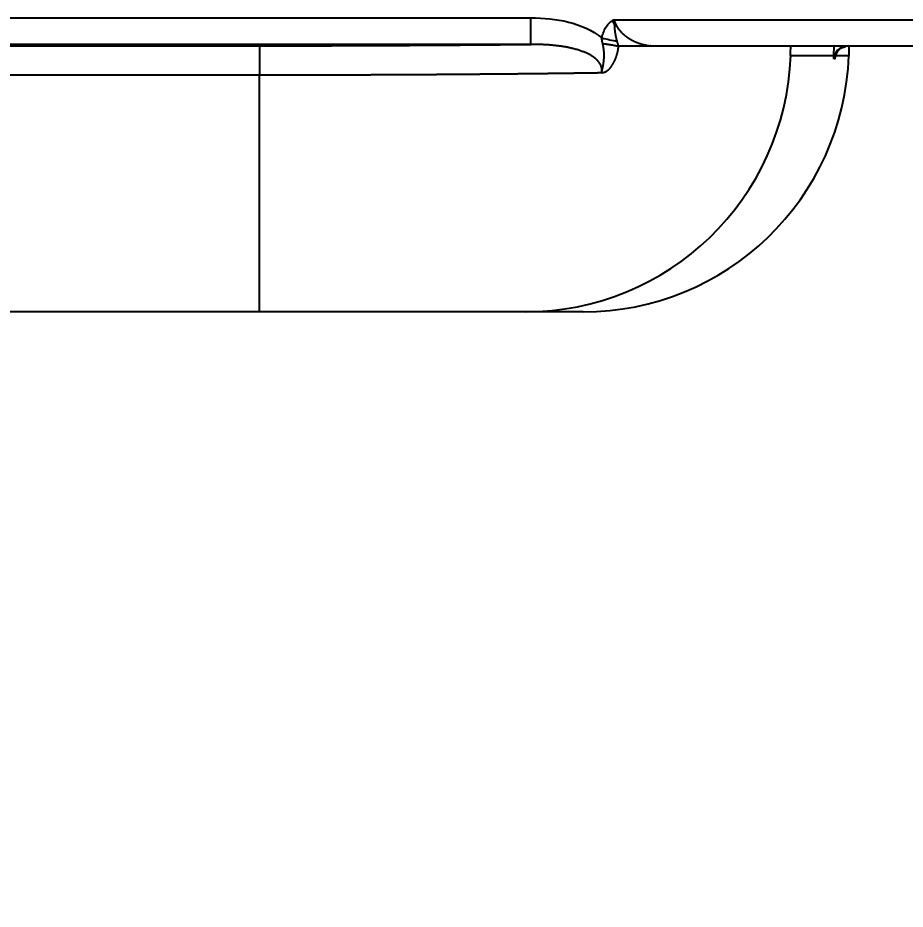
# Model space of a CAD drawing. Extents: x 4791 to 7950, y -233 to 2082.
# Drawn here: x 5854.34 to 5887.75, y 269.92 to 303.47 of the extents above; entities that cross this region are included whole.
import ezdxf

# ---------------------------------------------------------------- set-up
doc = ezdxf.new("R2010")
doc.units = 0
doc.header["$LTSCALE"] = 10
doc.header["$MEASUREMENT"] = 0
doc.header["$PDMODE"] = 3
doc.header["$PDSIZE"] = -10
doc.layers.get('0').update_dxf_attribs({"linetype": 'CONTINUOUS'})
doc.layers.get('DEFPOINTS').update_dxf_attribs({"linetype": 'CONTINUOUS'})
doc.layers.add('1', color=7, linetype='CONTINUOUS', true_color=0xffffff)
doc.styles.add('Daelim Dimension', font='')
doc.styles.get('Daelim Dimension').set_extended_font_data('나눔고딕')
doc.dimstyles.new('DEFAULT', dxfattribs={"dimscale": 2, "dimtxt": 2, "dimasz": 2, "dimexe": 0, "dimexo": 2, "dimgap": 1, "dimtad": 1, "dimdec": 1, "dimzin": 9, "dimdsep": 46, "dimtxsty": 'Daelim Dimension', "dimcen": 0.5, "dimclrd": 252, "dimclre": 252, "dimclrt": 3, "dimadec": 1, "dimazin": 0, "dimtfac": 1, "dimtdec": 1, "dimtix": 1, "dimtmove": 0, "dimatfit": 3, "dimfxl": 1, "dimtolj": 1, "dimtzin": 1, "dimlwd": 9, "dimlwe": 9, "dimarcsym": 0})

# ---------------------------------------------------------------- blocks, each defined once
blk = doc.blocks.new('*D6')
at = {"color": 5, "lineweight": 9, "ltscale": 0.5, "transparency": 16777216}
for p, q in [((5960.581, 299.422), (5960.581, 156.255)), ((5415.581, 298.422), (5415.581, 156.255)), ((5423.581, 158.255), (5952.581, 158.255))]:
    blk.add_line(p, q, dxfattribs=at)
at = {"color": 5, "ltscale": 0.5, "transparency": 16777216}
for points in [[(5423.581, 159.588), (5423.581, 156.922), (5415.581, 158.255)], [(5952.581, 159.588), (5952.581, 156.922), (5960.581, 158.255)]]:
    blk.add_solid(points, dxfattribs=at)
at = {"layer": 'DEFPOINTS', "color": 0, "ltscale": 0.5, "transparency": 16777216}
for p in [(5960.581, 303.422), (5415.581, 302.422), (5960.581, 158.255)]:
    blk.add_point(p, dxfattribs=at)
at = {"color": 7, "ltscale": 0.5, "transparency": 16777216, "insert": (5688.081, 171.028), "char_height": 20, "attachment_point": 5, "style": 'Daelim Dimension'}
blk.add_mtext('\\A1;545', dxfattribs=at)

msp = doc.modelspace()

# ---------------------------------------------------------------- linework, layer by layer
at = {"layer": '1', "color": 7, "linetype": 'Continuous', "lineweight": -3}
for p, q in [((5785.983, 303.474), (5873.659, 303.474)), ((5873.659, 302.474), (5873.659, 303.474)), ((5876.79, 303.404), (5939.057, 303.404)), ((5785.966, 302.422), (5863.447, 302.422)), ((5873.659, 302.474), (5785.969, 302.474)), ((5863.447, 302.422), (5863.447, 301.313)), ((5939.057, 302.404), (5878.405, 302.404)), ((5885.067, 302.055), (5885.073, 302.404)), ((5885.631, 302.404), (5885.625, 302.055)), ((5883.437, 302.055), (5885.067, 302.055)), ((5885.119, 302.055), (5885.625, 302.055)), ((5885.097, 301.928), (5885.062, 301.928)), ((5863.447, 301.313), (5785.946, 301.313)), ((5863.447, 292.404), (5863.447, 301.313)), ((5863.447, 292.404), (5785.789, 292.404)), ((5873.445, 292.404), (5863.447, 292.404)), ((5875.63, 292.404), (5873.445, 292.404))]:
    msp.add_line(p, q, dxfattribs=at)
for centre, major_axis, ratio, start_param, end_param in [((5885.561, 301.904), (0.431, -0.254), 0.999685, 2.103917, 3.627077), ((5885.596, 301.904), (0, 0.5), 0.999848, 0.181327, 1.523159), ((5885.596, 301.904), (0, 0.5), 0.999848, 0, 0.181327), ((5873.445, 302.404), (0, 10), 0.999848, 3.141593, 4.677482), ((5875.63, 302.404), (10.002, 0), 0.999848, 4.712389, 6.248279), ((5875.071, 302.404), (8.686, -4.961), 0.999679, 0.471417, 0.484148)]:
    msp.add_ellipse(centre, major_axis=major_axis, ratio=ratio, start_param=start_param, end_param=end_param, dxfattribs=at)
for points, degree in [([(5873.659, 303.474), (5874.604, 303.474), (5875.594, 303.305), (5876.325, 302.715)], 3), ([(5876.799, 303.249), (5876.761, 303.31), (5876.723, 303.372)], 2), ([(5876.325, 302.715), (5876.527, 302.672), (5876.729, 302.629), (5876.893, 302.594)], 3), ([(5863.447, 302.422), (5867.076, 302.422), (5870.632, 302.44), (5873.659, 302.474)], 3), ([(5876.954, 302.404), (5876.952, 302.406), (5876.95, 302.409), (5876.948, 302.411)], 3), ([(5878.196, 302.405), (5878.162, 302.419)], 1), ([(5885.366, 302.352), (5885.408, 302.369), (5885.455, 302.384), (5885.507, 302.396)], 3), ([(5876.32, 301.402), (5876.32, 301.403), (5876.32, 301.403), (5876.32, 301.403)], 3)]:
    msp.add_open_spline(points, degree=degree, dxfattribs=at)
for points, knots in [([(5876.325, 302.715), (5876.331, 302.743), (5876.338, 302.772), (5876.384, 302.936), (5876.443, 303.068), (5876.568, 303.238), (5876.615, 303.291), (5876.683, 303.345), (5876.697, 303.355), (5876.722, 303.371), (5876.731, 303.377), (5876.748, 303.386), (5876.754, 303.389), (5876.765, 303.394), (5876.769, 303.396), (5876.775, 303.399), (5876.778, 303.4), (5876.782, 303.401), (5876.783, 303.402), (5876.785, 303.403), (5876.786, 303.403), (5876.787, 303.403), (5876.788, 303.403), (5876.788, 303.404), (5876.788, 303.404), (5876.789, 303.404), (5876.789, 303.404), (5876.789, 303.404), (5876.79, 303.404), (5876.79, 303.404)], [0, 0, 0, 0, 0.101612, 0.101612, 0.596888, 0.596888, 0.83891, 0.83891, 0.899735, 0.899735, 0.939046, 0.939046, 0.963865, 0.963865, 0.979152, 0.979152, 0.988312, 0.988312, 0.993703, 0.993703, 0.9964, 0.9964, 0.997749, 0.997749, 0.998423, 0.998423, 0.999098, 0.999098, 1, 1, 1, 1]), ([(5876.79, 303.404), (5876.791, 303.4), (5876.793, 303.392), (5876.796, 303.38), (5876.799, 303.368), (5876.802, 303.355), (5876.806, 303.343), (5876.81, 303.331), (5876.814, 303.318), (5876.819, 303.306), (5876.823, 303.294), (5876.828, 303.281), (5876.833, 303.269), (5876.839, 303.256), (5876.844, 303.244), (5876.85, 303.231), (5876.856, 303.219), (5876.863, 303.206), (5876.869, 303.194), (5876.876, 303.181), (5876.883, 303.169), (5876.89, 303.156), (5876.898, 303.143), (5876.906, 303.131), (5876.914, 303.118), (5876.922, 303.106), (5876.93, 303.093), (5876.939, 303.081), (5876.948, 303.068), (5876.957, 303.056), (5876.967, 303.043), (5876.976, 303.031), (5876.986, 303.018), (5876.996, 303.006), (5877.007, 302.994), (5877.017, 302.981), (5877.028, 302.969), (5877.039, 302.957), (5877.051, 302.945), (5877.062, 302.932), (5877.074, 302.92), (5877.086, 302.908), (5877.098, 302.896), (5877.111, 302.884), (5877.123, 302.872), (5877.136, 302.861), (5877.15, 302.849), (5877.163, 302.837), (5877.177, 302.826), (5877.191, 302.814), (5877.205, 302.803), (5877.219, 302.791), (5877.234, 302.78), (5877.249, 302.769), (5877.264, 302.758), (5877.279, 302.747), (5877.295, 302.736), (5877.31, 302.725), (5877.326, 302.715), (5877.343, 302.704), (5877.359, 302.694), (5877.376, 302.684), (5877.393, 302.674), (5877.41, 302.664), (5877.428, 302.654), (5877.445, 302.644), (5877.463, 302.634), (5877.482, 302.625), (5877.5, 302.615), (5877.52, 302.606), (5877.54, 302.596), (5877.562, 302.586), (5877.584, 302.576), (5877.607, 302.566), (5877.632, 302.556), (5877.657, 302.546), (5877.683, 302.536), (5877.71, 302.526), (5877.738, 302.517), (5877.767, 302.507), (5877.797, 302.497), (5877.828, 302.488), (5877.86, 302.479), (5877.892, 302.47), (5877.926, 302.461), (5877.961, 302.453), (5877.997, 302.446), (5878.033, 302.438), (5878.071, 302.432), (5878.109, 302.426), (5878.14, 302.421), (5878.157, 302.419), (5878.162, 302.419)], [0, 0, 0, 0, 0.006226, 0.0125, 0.018825, 0.025203, 0.031635, 0.038124, 0.04467, 0.051276, 0.057944, 0.064674, 0.071469, 0.07833, 0.085258, 0.092255, 0.099323, 0.106462, 0.113674, 0.12096, 0.128322, 0.13576, 0.143276, 0.150871, 0.158546, 0.166302, 0.17414, 0.182062, 0.190067, 0.198157, 0.206333, 0.214596, 0.222946, 0.231384, 0.239912, 0.24853, 0.257238, 0.266038, 0.27493, 0.283914, 0.292992, 0.302164, 0.311431, 0.320793, 0.330251, 0.339805, 0.349456, 0.359205, 0.369051, 0.378997, 0.389041, 0.399184, 0.409428, 0.419772, 0.430216, 0.440762, 0.45141, 0.462159, 0.473011, 0.483965, 0.495023, 0.506184, 0.517449, 0.528818, 0.540291, 0.55187, 0.563553, 0.575342, 0.587302, 0.599819, 0.612894, 0.626526, 0.640717, 0.655465, 0.670773, 0.686638, 0.703063, 0.720047, 0.73759, 0.755693, 0.774354, 0.793576, 0.813357, 0.833698, 0.854598, 0.876059, 0.898079, 0.92066, 0.9438, 0.967501, 0.991762, 1, 1, 1, 1]), ([(5876.79, 303.404), (5876.79, 303.401), (5876.791, 303.396), (5876.792, 303.387), (5876.792, 303.378), (5876.793, 303.369), (5876.793, 303.359), (5876.794, 303.348), (5876.794, 303.337), (5876.795, 303.325), (5876.795, 303.313), (5876.795, 303.3), (5876.796, 303.287), (5876.796, 303.273), (5876.796, 303.259), (5876.797, 303.244), (5876.797, 303.228), (5876.798, 303.212), (5876.799, 303.195), (5876.799, 303.177), (5876.8, 303.159), (5876.802, 303.14), (5876.803, 303.12), (5876.805, 303.1), (5876.806, 303.079), (5876.808, 303.057), (5876.81, 303.035), (5876.813, 303.011), (5876.816, 302.987), (5876.819, 302.963), (5876.822, 302.937), (5876.826, 302.91), (5876.83, 302.883), (5876.835, 302.855), (5876.84, 302.825), (5876.846, 302.795), (5876.852, 302.764), (5876.859, 302.732), (5876.866, 302.699), (5876.874, 302.664), (5876.883, 302.629), (5876.89, 302.606), (5876.893, 302.594)], [0, 0, 0, 0, 0.009497, 0.019589, 0.030284, 0.041595, 0.053529, 0.066097, 0.079308, 0.093173, 0.107702, 0.122907, 0.138799, 0.155392, 0.1727, 0.190738, 0.209523, 0.229074, 0.249409, 0.270549, 0.292518, 0.31534, 0.339039, 0.363645, 0.389186, 0.415692, 0.443197, 0.471734, 0.501338, 0.532045, 0.563893, 0.596919, 0.631162, 0.66666, 0.70345, 0.74157, 0.781054, 0.821936, 0.864246, 0.908012, 0.953257, 1, 1, 1, 1]), ([(5876.363, 302.506), (5876.362, 302.512), (5876.359, 302.523), (5876.355, 302.54), (5876.351, 302.557), (5876.347, 302.575), (5876.344, 302.592), (5876.34, 302.613), (5876.335, 302.641), (5876.331, 302.666), (5876.328, 302.687), (5876.327, 302.698), (5876.325, 302.706), (5876.325, 302.709), (5876.324, 302.712), (5876.324, 302.713), (5876.324, 302.713)], [0, 0, 0, 0, 0.082015, 0.164776, 0.248312, 0.332648, 0.417809, 0.503817, 0.642794, 0.813145, 0.867905, 0.944666, 0.968144, 0.985201, 0.995821, 1, 1, 1, 1]), ([(5876.322, 301.409), (5876.323, 301.413), (5876.324, 301.419), (5876.326, 301.429), (5876.328, 301.439), (5876.329, 301.449), (5876.33, 301.459), (5876.331, 301.469), (5876.332, 301.479), (5876.332, 301.489), (5876.332, 301.499), (5876.332, 301.509), (5876.332, 301.52), (5876.331, 301.53), (5876.33, 301.54), (5876.329, 301.55), (5876.328, 301.56), (5876.326, 301.57), (5876.325, 301.58), (5876.322, 301.591), (5876.32, 301.601), (5876.318, 301.611), (5876.315, 301.621), (5876.312, 301.631), (5876.308, 301.641), (5876.305, 301.652), (5876.301, 301.662), (5876.297, 301.672), (5876.293, 301.682), (5876.288, 301.692), (5876.283, 301.702), (5876.278, 301.712), (5876.273, 301.722), (5876.267, 301.732), (5876.261, 301.742), (5876.255, 301.752), (5876.249, 301.762), (5876.243, 301.772), (5876.236, 301.782), (5876.229, 301.792), (5876.221, 301.802), (5876.214, 301.812), (5876.206, 301.822), (5876.198, 301.831), (5876.19, 301.841), (5876.181, 301.851), (5876.173, 301.86), (5876.164, 301.87), (5876.154, 301.879), (5876.145, 301.889), (5876.135, 301.898), (5876.125, 301.908), (5876.115, 301.917), (5876.104, 301.926), (5876.094, 301.935), (5876.083, 301.945), (5876.072, 301.954), (5876.06, 301.963), (5876.049, 301.972), (5876.037, 301.981), (5876.025, 301.99), (5876.012, 301.998), (5876, 302.007), (5875.987, 302.016), (5875.974, 302.024), (5875.961, 302.033), (5875.947, 302.041), (5875.907, 302.066), (5875.838, 302.104), (5875.733, 302.155), (5875.616, 302.202), (5875.489, 302.247), (5875.351, 302.289), (5875.238, 302.318), (5875.155, 302.337), (5875.102, 302.349), (5875.046, 302.36), (5874.987, 302.371), (5874.926, 302.382), (5874.861, 302.392), (5874.794, 302.402), (5874.724, 302.412), (5874.65, 302.421), (5874.574, 302.43), (5874.495, 302.438), (5874.413, 302.446), (5874.328, 302.452), (5874.241, 302.458), (5874.15, 302.463), (5874.057, 302.468), (5873.961, 302.471), (5873.863, 302.473), (5873.762, 302.474), (5873.693, 302.474), (5873.659, 302.474)], [0, 0, 0, 0, 0.003131, 0.006255, 0.009373, 0.012486, 0.015597, 0.018706, 0.021815, 0.024927, 0.028042, 0.031162, 0.034288, 0.037422, 0.040566, 0.043721, 0.046888, 0.05007, 0.053266, 0.05648, 0.059711, 0.062963, 0.066235, 0.069529, 0.072847, 0.076189, 0.079557, 0.082952, 0.086376, 0.089828, 0.093312, 0.096826, 0.100373, 0.103954, 0.107569, 0.111219, 0.114906, 0.11863, 0.122391, 0.126192, 0.130032, 0.133912, 0.137834, 0.141797, 0.145803, 0.149852, 0.153944, 0.158081, 0.162263, 0.16649, 0.170764, 0.175084, 0.179451, 0.183865, 0.188328, 0.192839, 0.197399, 0.202009, 0.206668, 0.211377, 0.216137, 0.220948, 0.225809, 0.230723, 0.235688, 0.240706, 0.245776, 0.250898, 0.285046, 0.322181, 0.36233, 0.405508, 0.451715, 0.500943, 0.517328, 0.534642, 0.552882, 0.572044, 0.592124, 0.613119, 0.635023, 0.657832, 0.68154, 0.706143, 0.731634, 0.758007, 0.785256, 0.813376, 0.842359, 0.872199, 0.90289, 0.934425, 0.966797, 1, 1, 1, 1]), ([(5876.948, 302.411), (5876.947, 302.404), (5876.945, 302.389), (5876.943, 302.368), (5876.94, 302.347), (5876.937, 302.327), (5876.933, 302.306), (5876.93, 302.285), (5876.926, 302.265), (5876.923, 302.245), (5876.919, 302.225), (5876.915, 302.205), (5876.91, 302.186), (5876.906, 302.166), (5876.901, 302.147), (5876.896, 302.128), (5876.891, 302.109), (5876.886, 302.09), (5876.88, 302.071), (5876.875, 302.053), (5876.869, 302.035), (5876.863, 302.017), (5876.857, 301.999), (5876.85, 301.981), (5876.844, 301.963), (5876.837, 301.946), (5876.83, 301.929), (5876.823, 301.912), (5876.816, 301.895), (5876.809, 301.878), (5876.801, 301.861), (5876.793, 301.845), (5876.785, 301.829), (5876.777, 301.813), (5876.769, 301.797), (5876.761, 301.781), (5876.75, 301.761), (5876.737, 301.738), (5876.721, 301.712), (5876.706, 301.688), (5876.691, 301.664), (5876.677, 301.642), (5876.663, 301.621), (5876.649, 301.601), (5876.635, 301.583), (5876.622, 301.566), (5876.609, 301.55), (5876.596, 301.535), (5876.583, 301.521), (5876.57, 301.508), (5876.555, 301.494), (5876.539, 301.48), (5876.522, 301.468), (5876.506, 301.456), (5876.488, 301.446), (5876.471, 301.436), (5876.453, 301.428), (5876.435, 301.421), (5876.417, 301.415), (5876.398, 301.409), (5876.379, 301.405), (5876.359, 301.402), (5876.34, 301.4), (5876.327, 301.4), (5876.32, 301.4)], [0, 0, 0, 0, 0.015563, 0.031032, 0.046408, 0.061693, 0.07689, 0.092, 0.107026, 0.12197, 0.136834, 0.15162, 0.16633, 0.180967, 0.195533, 0.210031, 0.224462, 0.238829, 0.253135, 0.267381, 0.281571, 0.295708, 0.309792, 0.323828, 0.337818, 0.351764, 0.365669, 0.379536, 0.393368, 0.407166, 0.420935, 0.434676, 0.448393, 0.462087, 0.475763, 0.489423, 0.503069, 0.527163, 0.550383, 0.572732, 0.594216, 0.614842, 0.634615, 0.653545, 0.671639, 0.688908, 0.705364, 0.721019, 0.73589, 0.749994, 0.767919, 0.785675, 0.803299, 0.820832, 0.838315, 0.855787, 0.873291, 0.890866, 0.908552, 0.92639, 0.944417, 0.96267, 0.981187, 1, 1, 1, 1]), ([(5876.322, 301.409), (5876.323, 301.414), (5876.325, 301.423), (5876.328, 301.436), (5876.331, 301.45), (5876.335, 301.463), (5876.338, 301.477), (5876.341, 301.491), (5876.344, 301.504), (5876.347, 301.518), (5876.35, 301.533), (5876.354, 301.547), (5876.357, 301.562), (5876.36, 301.577), (5876.363, 301.592), (5876.366, 301.607), (5876.369, 301.623), (5876.372, 301.64), (5876.376, 301.656), (5876.379, 301.673), (5876.382, 301.691), (5876.385, 301.709), (5876.387, 301.728), (5876.39, 301.747), (5876.393, 301.767), (5876.396, 301.788), (5876.398, 301.809), (5876.401, 301.831), (5876.404, 301.854), (5876.406, 301.877), (5876.408, 301.902), (5876.411, 301.927), (5876.413, 301.954), (5876.415, 301.983), (5876.416, 302.012), (5876.417, 302.041), (5876.417, 302.069), (5876.416, 302.097), (5876.415, 302.125), (5876.414, 302.152), (5876.413, 302.178), (5876.411, 302.203), (5876.408, 302.228), (5876.406, 302.252), (5876.403, 302.275), (5876.401, 302.298), (5876.398, 302.319), (5876.395, 302.339), (5876.392, 302.359), (5876.389, 302.377), (5876.386, 302.394), (5876.383, 302.41), (5876.38, 302.425), (5876.378, 302.439), (5876.375, 302.452), (5876.373, 302.463), (5876.371, 302.473), (5876.369, 302.482), (5876.367, 302.49), (5876.366, 302.497), (5876.364, 302.502), (5876.364, 302.505), (5876.363, 302.506)], [0, 0, 0, 0, 0.012119, 0.024276, 0.036494, 0.048798, 0.06121, 0.073754, 0.086452, 0.099327, 0.112401, 0.125696, 0.139237, 0.153045, 0.167144, 0.181558, 0.196312, 0.211431, 0.22694, 0.242867, 0.259239, 0.276084, 0.293431, 0.31131, 0.329753, 0.348792, 0.368458, 0.388786, 0.40981, 0.431565, 0.454086, 0.477409, 0.501571, 0.528516, 0.555108, 0.581307, 0.607072, 0.632363, 0.657135, 0.681347, 0.704955, 0.727916, 0.750189, 0.771734, 0.792512, 0.812486, 0.83162, 0.849882, 0.86724, 0.883664, 0.899127, 0.913604, 0.927072, 0.939509, 0.950897, 0.961217, 0.970455, 0.978598, 0.985632, 0.991549, 0.996341, 1, 1, 1, 1]), ([(5876.893, 302.594), (5876.895, 302.586), (5876.9, 302.572), (5876.906, 302.549), (5876.913, 302.526), (5876.921, 302.5), (5876.929, 302.472), (5876.938, 302.441), (5876.945, 302.421), (5876.948, 302.411)], [0, 0, 0, 0, 0.120718, 0.244257, 0.37069, 0.500081, 0.670147, 0.836834, 1, 1, 1, 1]), ([(5878.405, 302.404), (5878.374, 302.404), (5878.342, 302.404), (5878.278, 302.404), (5878.247, 302.404), (5878.152, 302.404), (5878.088, 302.404), (5877.962, 302.404), (5877.899, 302.404), (5877.773, 302.404), (5877.711, 302.404), (5877.587, 302.404), (5877.526, 302.404), (5877.404, 302.404), (5877.345, 302.404), (5877.256, 302.404), (5877.227, 302.404), (5877.17, 302.404), (5877.142, 302.404), (5877.058, 302.404), (5877.005, 302.404), (5876.954, 302.404)], [0, 0, 0, 0, 0.0625, 0.0625, 0.125, 0.125, 0.25, 0.25, 0.375, 0.375, 0.5, 0.5, 0.625, 0.625, 0.75, 0.75, 0.8125, 0.8125, 0.875, 0.875, 1, 1, 1, 1]), ([(5883.437, 302.055), (5883.437, 302.055), (5883.437, 302.058), (5883.436, 302.07), (5883.435, 302.081), (5883.435, 302.109), (5883.435, 302.124), (5883.435, 302.152), (5883.435, 302.164), (5883.436, 302.191), (5883.436, 302.204), (5883.436, 302.234), (5883.437, 302.251), (5883.437, 302.281), (5883.438, 302.295), (5883.438, 302.324), (5883.439, 302.339), (5883.44, 302.367), (5883.441, 302.379), (5883.442, 302.399), (5883.443, 302.404), (5883.443, 302.404)], [0, 0, 0, 0, 0.113866, 0.113866, 0.253739, 0.253739, 0.354351, 0.354351, 0.419594, 0.419594, 0.482809, 0.482809, 0.554761, 0.554761, 0.626074, 0.626074, 0.715356, 0.715356, 0.841993, 0.841993, 1, 1, 1, 1]), ([(5885.113, 302.059), (5885.113, 302.056), (5885.112, 302.05), (5885.112, 302.042), (5885.111, 302.035), (5885.11, 302.027), (5885.11, 302.02), (5885.109, 302.013), (5885.109, 302.006), (5885.108, 302), (5885.107, 301.994), (5885.107, 301.988), (5885.106, 301.983), (5885.106, 301.977), (5885.105, 301.972), (5885.105, 301.968), (5885.104, 301.963), (5885.103, 301.959), (5885.103, 301.955), (5885.102, 301.951), (5885.102, 301.948), (5885.101, 301.945), (5885.101, 301.942), (5885.1, 301.939), (5885.1, 301.937), (5885.1, 301.935), (5885.099, 301.933), (5885.099, 301.931), (5885.098, 301.93), (5885.098, 301.929), (5885.097, 301.928), (5885.097, 301.928), (5885.097, 301.928), (5885.097, 301.928)], [0, 0, 0, 0, 0.032375, 0.064687, 0.096941, 0.129143, 0.161299, 0.193415, 0.225496, 0.257548, 0.289577, 0.321588, 0.353588, 0.385582, 0.417575, 0.449575, 0.481586, 0.513615, 0.545666, 0.577746, 0.609861, 0.642017, 0.674218, 0.706471, 0.738782, 0.771155, 0.803597, 0.836114, 0.86871, 0.901391, 0.934163, 0.967031, 1, 1, 1, 1]), ([(5876.32, 301.4), (5876.301, 301.4), (5876.264, 301.399), (5876.208, 301.398), (5876.152, 301.397), (5876.096, 301.396), (5876.039, 301.396), (5875.983, 301.395), (5875.926, 301.394), (5875.869, 301.393), (5875.812, 301.392), (5875.755, 301.391), (5875.698, 301.391), (5875.64, 301.39), (5875.583, 301.389), (5875.525, 301.388), (5875.467, 301.387), (5875.409, 301.387), (5875.351, 301.386), (5875.293, 301.385), (5875.235, 301.384), (5875.176, 301.383), (5875.118, 301.383), (5875.059, 301.382), (5875, 301.381), (5874.941, 301.38), (5874.882, 301.38), (5874.823, 301.379), (5874.763, 301.378), (5874.704, 301.377), (5874.644, 301.377), (5874.584, 301.376), (5874.524, 301.375), (5874.464, 301.374), (5874.404, 301.374), (5874.344, 301.373), (5874.284, 301.372), (5874.223, 301.371), (5874.163, 301.371), (5874.102, 301.37), (5874.041, 301.369), (5873.98, 301.369), (5873.919, 301.368), (5873.858, 301.367), (5873.797, 301.367), (5873.736, 301.366), (5873.674, 301.365), (5873.613, 301.365), (5873.551, 301.364), (5873.489, 301.363), (5873.428, 301.363), (5873.366, 301.362), (5873.304, 301.361), (5873.241, 301.361), (5873.179, 301.36), (5873.117, 301.359), (5873.054, 301.359), (5872.992, 301.358), (5872.929, 301.358), (5872.866, 301.357), (5872.804, 301.356), (5872.741, 301.356), (5872.678, 301.355), (5872.614, 301.354), (5872.551, 301.354), (5872.488, 301.353), (5872.425, 301.353), (5872.361, 301.352), (5872.298, 301.352), (5872.234, 301.351), (5872.17, 301.35), (5872.106, 301.35), (5872.043, 301.349), (5871.979, 301.349), (5871.915, 301.348), (5871.851, 301.348), (5871.786, 301.347), (5871.722, 301.347), (5871.658, 301.346), (5871.593, 301.345), (5871.529, 301.345), (5871.464, 301.344), (5871.4, 301.344), (5871.335, 301.343), (5871.27, 301.343), (5871.205, 301.342), (5871.14, 301.342), (5871.075, 301.341), (5871.01, 301.341), (5870.945, 301.34), (5870.88, 301.34), (5870.815, 301.339), (5870.749, 301.339), (5870.684, 301.338), (5870.618, 301.338), (5870.553, 301.338), (5870.487, 301.337), (5870.422, 301.337), (5870.356, 301.336), (5870.29, 301.336), (5870.225, 301.335), (5870.159, 301.335), (5870.093, 301.334), (5870.027, 301.334), (5869.961, 301.334), (5869.895, 301.333), (5869.829, 301.333), (5869.763, 301.332), (5869.696, 301.332), (5869.63, 301.332), (5869.564, 301.331), (5869.497, 301.331), (5869.431, 301.33), (5869.365, 301.33), (5869.298, 301.33), (5869.232, 301.329), (5869.165, 301.329), (5869.098, 301.329), (5869.032, 301.328), (5868.965, 301.328), (5868.898, 301.327), (5868.832, 301.327), (5868.765, 301.327), (5868.698, 301.326), (5868.631, 301.326), (5868.564, 301.326), (5868.497, 301.325), (5868.43, 301.325), (5868.363, 301.325), (5868.296, 301.324), (5868.229, 301.324), (5868.162, 301.324), (5868.095, 301.324), (5868.028, 301.323), (5867.961, 301.323), (5867.894, 301.323), (5867.826, 301.322), (5867.759, 301.322), (5867.692, 301.322), (5867.625, 301.322), (5867.557, 301.321), (5867.49, 301.321), (5867.423, 301.321), (5867.355, 301.321), (5867.288, 301.32), (5867.22, 301.32), (5867.153, 301.32), (5867.086, 301.32), (5867.018, 301.319), (5866.951, 301.319), (5866.883, 301.319), (5866.816, 301.319), (5866.748, 301.318), (5866.681, 301.318), (5866.613, 301.318), (5866.546, 301.318), (5866.478, 301.318), (5866.411, 301.317), (5866.343, 301.317), (5866.276, 301.317), (5866.208, 301.317), (5866.141, 301.317), (5866.073, 301.317), (5866.006, 301.316), (5865.938, 301.316), (5865.871, 301.316), (5865.803, 301.316), (5865.736, 301.316), (5865.668, 301.316), (5865.601, 301.315), (5865.533, 301.315), (5865.465, 301.315), (5865.398, 301.315), (5865.33, 301.315), (5865.263, 301.315), (5865.195, 301.315), (5865.128, 301.315), (5865.061, 301.314), (5864.993, 301.314), (5864.926, 301.314), (5864.858, 301.314), (5864.791, 301.314), (5864.723, 301.314), (5864.656, 301.314), (5864.589, 301.314), (5864.521, 301.314), (5864.454, 301.314), (5864.387, 301.314), (5864.319, 301.314), (5864.252, 301.314), (5864.185, 301.313), (5864.118, 301.313), (5864.05, 301.313), (5863.983, 301.313), (5863.916, 301.313), (5863.849, 301.313), (5863.782, 301.313), (5863.715, 301.313), (5863.648, 301.313), (5863.581, 301.313), (5863.514, 301.313), (5863.469, 301.313), (5863.447, 301.313)], [0, 0, 0, 0, 0.005213, 0.010423, 0.015632, 0.020838, 0.026042, 0.031244, 0.036444, 0.041641, 0.046837, 0.05203, 0.057221, 0.062411, 0.067597, 0.072782, 0.077965, 0.083145, 0.088324, 0.0935, 0.098674, 0.103846, 0.109016, 0.114183, 0.119349, 0.124512, 0.129673, 0.134832, 0.139989, 0.145144, 0.150297, 0.155447, 0.160596, 0.165742, 0.170886, 0.176028, 0.181168, 0.186305, 0.191441, 0.196574, 0.201705, 0.206834, 0.211961, 0.217086, 0.222209, 0.227329, 0.232448, 0.237564, 0.242678, 0.24779, 0.2529, 0.258007, 0.263113, 0.268216, 0.273317, 0.278417, 0.283513, 0.288608, 0.293701, 0.298792, 0.30388, 0.308966, 0.31405, 0.319132, 0.324212, 0.32929, 0.334365, 0.339439, 0.34451, 0.349579, 0.354646, 0.359711, 0.364774, 0.369835, 0.374893, 0.379949, 0.385004, 0.390056, 0.395106, 0.400153, 0.405199, 0.410243, 0.415284, 0.420323, 0.42536, 0.430395, 0.435428, 0.440459, 0.445488, 0.450514, 0.455538, 0.46056, 0.465581, 0.470598, 0.475614, 0.480628, 0.485639, 0.490649, 0.495656, 0.500661, 0.505664, 0.510665, 0.515664, 0.52066, 0.525655, 0.530647, 0.535637, 0.540625, 0.545611, 0.550595, 0.555576, 0.560556, 0.565533, 0.570509, 0.575482, 0.580453, 0.585421, 0.590388, 0.595353, 0.600315, 0.605276, 0.610234, 0.61519, 0.620144, 0.625096, 0.630045, 0.634993, 0.639938, 0.644882, 0.649823, 0.654762, 0.659699, 0.664633, 0.669566, 0.674497, 0.679425, 0.684351, 0.689275, 0.694197, 0.699117, 0.704035, 0.708951, 0.713864, 0.718776, 0.723685, 0.728592, 0.733497, 0.7384, 0.7433, 0.748199, 0.753096, 0.75799, 0.762882, 0.767772, 0.77266, 0.777546, 0.78243, 0.787311, 0.792191, 0.797068, 0.801943, 0.806817, 0.811688, 0.816556, 0.821423, 0.826288, 0.83115, 0.836011, 0.840869, 0.845725, 0.850579, 0.855431, 0.860281, 0.865128, 0.869974, 0.874817, 0.879658, 0.884497, 0.889334, 0.894169, 0.899002, 0.903833, 0.908661, 0.913488, 0.918312, 0.923134, 0.927954, 0.932772, 0.937588, 0.942401, 0.947213, 0.952022, 0.95683, 0.961635, 0.966438, 0.971239, 0.976038, 0.980834, 0.985629, 0.990421, 0.995212, 1, 1, 1, 1])]:
    msp.add_open_spline(points, degree=3, knots=knots, dxfattribs=at)
msp.add_rational_spline([(5876.363, 302.506), (5876.7, 302.464), (5876.948, 302.411)], [1, 0.946719689526, 1], degree=2, dxfattribs=at)

# ---------------------------------------------------------------- dimensions: what is measured, and where the dimension line sits
at = {"color": 5, "ltscale": 0.5}
dim = msp.add_linear_dim(base=(5960.581, 158.255), p1=(5415.581, 302.422), p2=(5960.581, 303.422), dimstyle='DEFAULT', override={"dimtxt": 10, "dimasz": 4, "dimexe": 1, "dimdec": 0, "dimclrd": 5, "dimclre": 5, "dimclrt": 7}, dxfattribs=at)
dim.commit()
dim.dimension.update_dxf_attribs({"geometry": '*D6', "text_midpoint": (5688.081, 171.028)})

doc.saveas('drawing.dxf')
